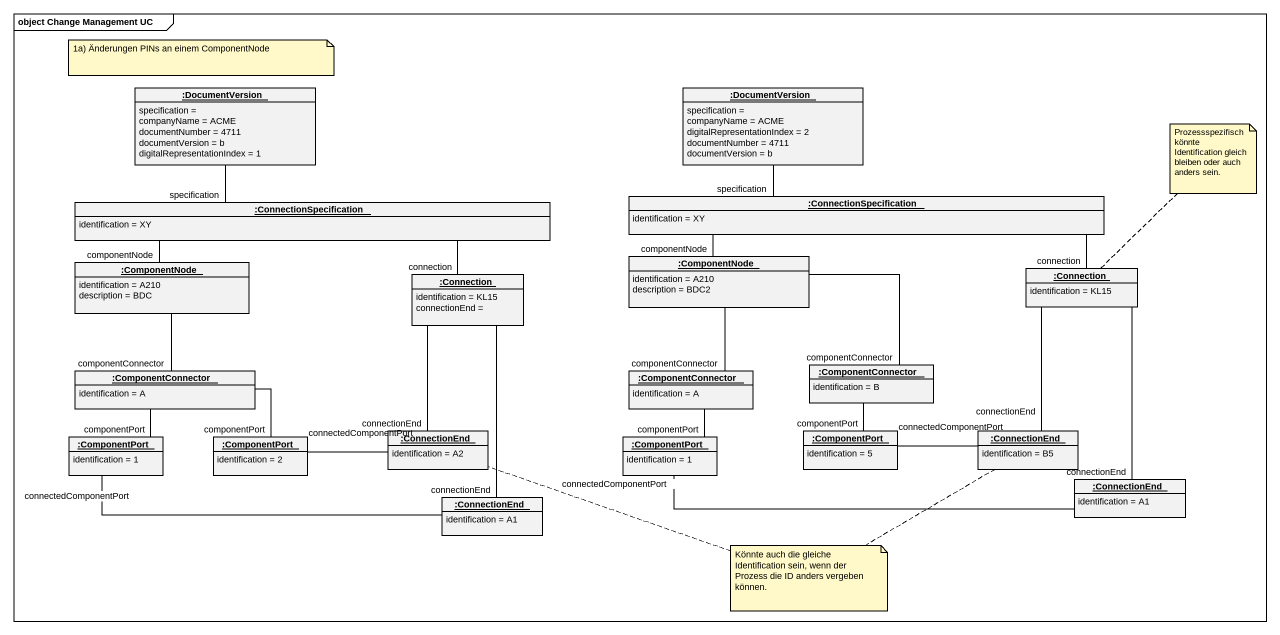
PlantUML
@startuml
mainframe object Change Management UC
hide circle
hide empty members
object ":DocumentVersion" as DocumentVersion {
  specification =
  companyName = ACME
  documentNumber = 4711
  documentVersion = b
  digitalRepresentationIndex = 1
}
object ":DocumentVersion" as DocumentVersion_2 {
  specification =
  companyName = ACME
  digitalRepresentationIndex = 2
  documentNumber = 4711
  documentVersion = b
}
object ":ConnectionSpecification" as ConnectionSpecification {
  identification = XY
}
object ":ConnectionSpecification" as ConnectionSpecification_2 {
  identification = XY
}
object ":ComponentNode" as ComponentNode {
  identification = A210
  description = BDC
}
object ":Connection" as Connection {
  identification = KL15
  connectionEnd =
}
object ":ComponentNode" as ComponentNode_2 {
  identification = A210
  description = BDC2
}
object ":Connection" as Connection_2 {
  identification = KL15
}
object ":ComponentConnector" as ComponentConnector {
  identification = B
}
object ":ComponentConnector" as ComponentConnector_2 {
  identification = A
}
object ":ComponentConnector" as ComponentConnector_3 {
  identification = A
}
object ":ComponentPort" as ComponentPort {
  identification = 1
}
object ":ComponentPort" as ComponentPort_2 {
  identification = 2
}
object ":ConnectionEnd" as ConnectionEnd {
  identification = A2
}
object ":ComponentPort" as ComponentPort_3 {
  identification = 1
}
object ":ComponentPort" as ComponentPort_4 {
  identification = 5
}
object ":ConnectionEnd" as ConnectionEnd_2 {
  identification = B5
}
object ":ConnectionEnd" as ConnectionEnd_3 {
  identification = A1
}
object ":ConnectionEnd" as ConnectionEnd_4 {
  identification = A1
}
DocumentVersion -- ConnectionSpecification : specification
DocumentVersion_2 -- ConnectionSpecification_2 : specification
ConnectionSpecification -left- ComponentNode : componentNode
ConnectionSpecification -right- Connection : connection
ConnectionSpecification_2 -left- ComponentNode_2 : componentNode
ConnectionSpecification_2 -right- Connection_2 : connection
ComponentNode -- ComponentConnector_2 : componentConnector
Connection -- ConnectionEnd : connectionEnd
Connection -- ConnectionEnd_4 : connectionEnd
ComponentNode_2 -- ComponentConnector : componentConnector
ComponentNode_2 -- ComponentConnector_3 : componentConnector
Connection_2 -- ConnectionEnd_2 : connectionEnd
Connection_2 -- ConnectionEnd_3 : connectionEnd
ComponentConnector -- ComponentPort_4 : componentPort
ComponentConnector_2 -- ComponentPort : componentPort
ComponentConnector_2 -- ComponentPort_2 : componentPort
ComponentConnector_3 -- ComponentPort_3 : componentPort
ConnectionEnd -left- ComponentPort_2 : connectedComponentPort
ConnectionEnd_2 -left- ComponentPort_4 : connectedComponentPort
ConnectionEnd_3 -left- ComponentPort_3 : connectedComponentPort
ConnectionEnd_4 -left- ComponentPort : connectedComponentPort
note as N1
  1a) Änderungen PINs an einem ComponentNode
end note
note top of Connection_2 : Prozessspezifisch könnte Identification gleich bleiben oder auch anders sein.
note as N3
  Könnte auch die gleiche Identification sein, wenn der Prozess die ID anders vergeben können.
end note
N3 .. ConnectionEnd_2
N3 .. ConnectionEnd
@enduml
